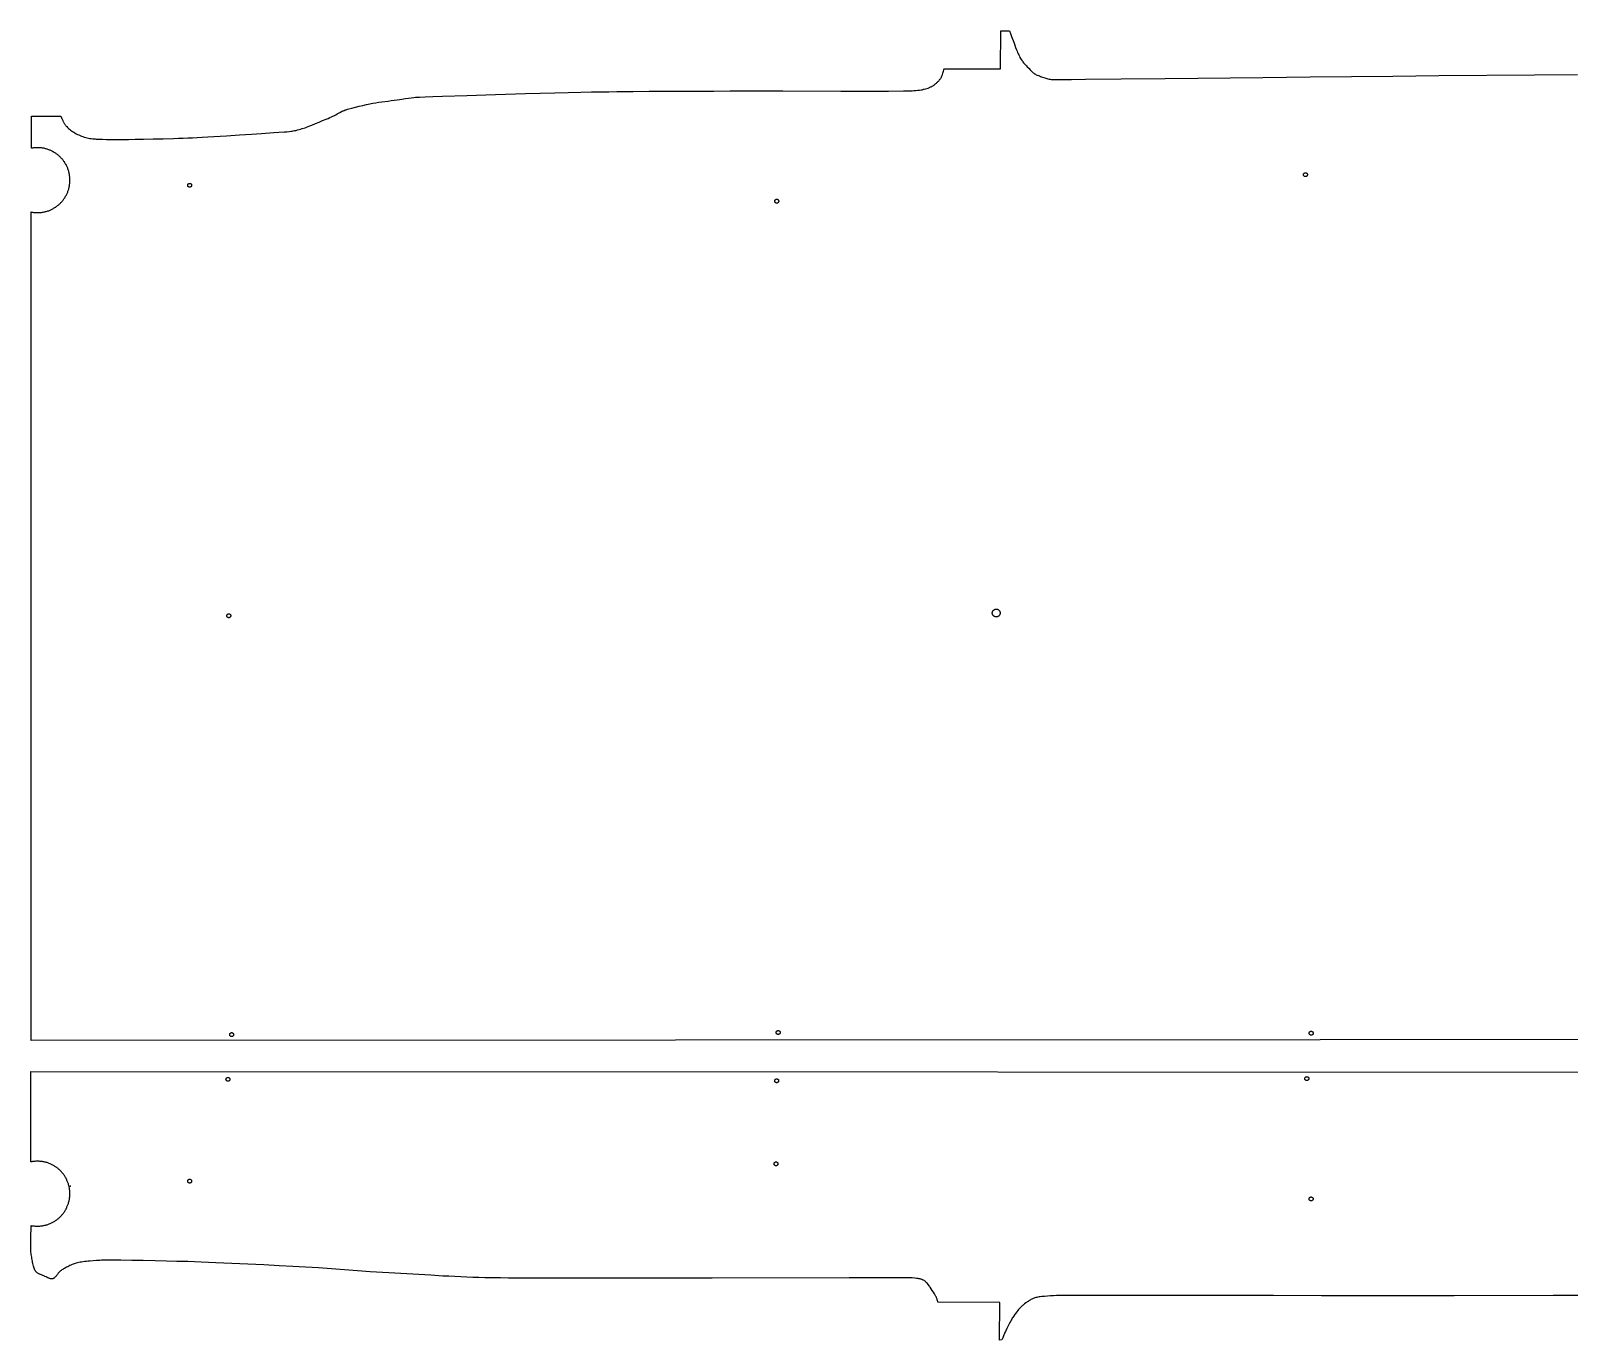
# Model space of a CAD drawing. Extents: x 631 to 4012, y 36 to 4601.
# Drawn here: x 922 to 2486, y 1334 to 2666 of the extents above; entities that cross this region are included whole.
import ezdxf

# ---------------------------------------------------------------- set-up
doc = ezdxf.new("R2010")
doc.units = 0
doc.layers.add('Default Layer', color=1, linetype='CONTINUOUS')

msp = doc.modelspace()

# ---------------------------------------------------------------- linework, layer by layer
at = {"layer": 'Default Layer'}
for points in [[(2888, 1640), (922.6, 1639.2), (922.6, 2057.4), (922.6, 2481.7), (922.6, 2481.7), (923.4, 2481.5), (924.2, 2481.4), (925, 2481.3), (925.8, 2481.2), (926.6, 2481.1), (927.4, 2481.1), (928.3, 2481), (929.1, 2481), (930, 2481), (930.8, 2481.1), (931.7, 2481.1), (932.5, 2481.2), (933.3, 2481.3), (934.1, 2481.4), (935, 2481.5), (935.8, 2481.7), (936.6, 2481.9), (937.4, 2482.1), (938.1, 2482.3), (938.9, 2482.5), (939.7, 2482.8), (940.5, 2483), (941.2, 2483.3), (942, 2483.6), (942.7, 2483.9), (943.4, 2484.3), (944.1, 2484.6), (944.8, 2485), (945.5, 2485.4), (946.2, 2485.8), (946.9, 2486.2), (947.6, 2486.7), (948.2, 2487.1), (948.9, 2487.6), (949.5, 2488.1), (950.1, 2488.6), (950.7, 2489.1), (951.3, 2489.6), (951.9, 2490.1), (952.4, 2490.7), (953, 2491.3), (953.5, 2491.8), (954.1, 2492.4), (954.6, 2493), (955.1, 2493.6), (955.6, 2494.3), (956, 2494.9), (956.5, 2495.6), (956.9, 2496.2), (957.3, 2496.9), (957.7, 2497.6), (958.1, 2498.3), (958.5, 2499), (958.9, 2499.7), (959.2, 2500.4), (959.5, 2501.2), (959.8, 2501.9), (960.1, 2502.7), (960.4, 2503.4), (960.6, 2504.2), (960.9, 2505), (961.1, 2505.8), (961.3, 2506.6), (961.4, 2507.4), (961.6, 2508.2), (961.7, 2509), (961.8, 2509.8), (961.9, 2510.6), (962, 2511.5), (962.1, 2512.3), (962.1, 2513.2), (962.1, 2514), (962.1, 2514.9), (962.1, 2515.7), (962, 2516.6), (961.9, 2517.4), (961.8, 2518.2), (961.7, 2519), (961.6, 2519.9), (961.4, 2520.7), (961.3, 2521.5), (961.1, 2522.3), (960.9, 2523.1), (960.6, 2523.8), (960.4, 2524.6), (960.1, 2525.4), (959.8, 2526.1), (959.5, 2526.9), (959.2, 2527.6), (958.9, 2528.3), (958.5, 2529), (958.1, 2529.8), (957.7, 2530.4), (957.3, 2531.1), (956.9, 2531.8), (956.5, 2532.5), (956, 2533.1), (955.6, 2533.8), (955.1, 2534.4), (954.6, 2535), (954.1, 2535.6), (953.5, 2536.2), (953, 2536.8), (952.4, 2537.4), (951.9, 2537.9), (951.3, 2538.4), (950.7, 2539), (950.1, 2539.5), (949.5, 2540), (948.9, 2540.5), (948.2, 2540.9), (947.6, 2541.4), (946.9, 2541.8), (946.2, 2542.2), (945.5, 2542.7), (944.8, 2543), (944.1, 2543.4), (943.4, 2543.8), (942.7, 2544.1), (942, 2544.4), (941.2, 2544.7), (940.5, 2545), (939.7, 2545.3), (938.9, 2545.5), (938.1, 2545.8), (937.4, 2546), (936.6, 2546.2), (935.8, 2546.4), (935, 2546.5), (934.1, 2546.6), (933.3, 2546.8), (932.5, 2546.9), (931.7, 2546.9), (930.8, 2547), (930, 2547), (929.1, 2547), (928.3, 2547), (927.5, 2547), (926.8, 2546.9), (926, 2546.9), (925.2, 2546.8), (924.4, 2546.7), (923.7, 2546.6), (922.9, 2546.4), (922.9, 2579), (952.8, 2579), (953.3, 2577.9), (953.8, 2576.8), (954.8, 2574.6), (955.3, 2573.5), (955.6, 2572.9), (955.8, 2572.4), (956.1, 2571.9), (956.5, 2571.4), (956.8, 2570.9), (957.1, 2570.4), (957.5, 2569.9), (957.9, 2569.4), (958.3, 2569), (958.8, 2568.5), (959.7, 2567.6), (960.6, 2566.7), (961.6, 2565.8), (962.7, 2565), (963.7, 2564.2), (964.8, 2563.5), (965.9, 2562.7), (967.1, 2562), (968.4, 2561.3), (969.7, 2560.6), (971.1, 2560), (972.5, 2559.4), (973.9, 2558.8), (975.3, 2558.3), (976.7, 2557.9), (978.1, 2557.5), (979.5, 2557.1), (980.9, 2556.8), (982.4, 2556.5), (983.8, 2556.3), (985.3, 2556.1), (986.7, 2555.9), (987.6, 2555.9), (988.7, 2555.8), (990.1, 2555.7), (991.6, 2555.7), (995.2, 2555.6), (999.4, 2555.5), (1003.8, 2555.5), (1008.2, 2555.5), (1016.5, 2555.5), (1021.5, 2555.5), (1028.4, 2555.6), (1036.9, 2555.8), (1046.6, 2555.9), (1056.8, 2556.2), (1067.2, 2556.5), (1072.4, 2556.6), (1077.3, 2556.8), (1082.1, 2557), (1086.6, 2557.1), (1091.3, 2557.4), (1096.6, 2557.6), (1102.4, 2558), (1108.5, 2558.3), (1121.3, 2559.1), (1134.3, 2560), (1146.5, 2560.8), (1156.9, 2561.5), (1169.3, 2562.4), (1174.6, 2562.8), (1180, 2563.1), (1182.6, 2563.3), (1185, 2563.6), (1187.2, 2563.8), (1188.1, 2563.9), (1188.9, 2564.1), (1190.5, 2564.4), (1192, 2564.7), (1193.5, 2565.1), (1195, 2565.5), (1196.6, 2566), (1198.1, 2566.4), (1201.1, 2567.4), (1202.6, 2568), (1204.3, 2568.6), (1206.1, 2569.3), (1207.9, 2570), (1211.6, 2571.6), (1215.3, 2573.1), (1219, 2574.6), (1222.7, 2576.1), (1224.6, 2576.9), (1226.3, 2577.7), (1228, 2578.4), (1229.5, 2579.1), (1230.3, 2579.5), (1231, 2579.8), (1232.4, 2580.6), (1233.8, 2581.4), (1235.2, 2582.2), (1236.6, 2583), (1238.1, 2583.7), (1238.8, 2584.1), (1239.5, 2584.4), (1240.3, 2584.7), (1241, 2585), (1241.9, 2585.4), (1242.9, 2585.7), (1244.2, 2586.1), (1245.6, 2586.5), (1248.8, 2587.4), (1252.4, 2588.3), (1256.1, 2589.2), (1259.9, 2590.1), (1263.6, 2590.9), (1266.9, 2591.6), (1268.4, 2591.9), (1270, 2592.2), (1273.1, 2592.8), (1276.2, 2593.2), (1279.3, 2593.7), (1285.6, 2594.5), (1288.7, 2595), (1291.8, 2595.4), (1294.7, 2595.8), (1297.5, 2596.2), (1303.2, 2597.1), (1306.1, 2597.5), (1308.9, 2597.9), (1311.8, 2598.2), (1313.2, 2598.3), (1314.6, 2598.5), (1315.7, 2598.5), (1317.5, 2598.6), (1323.1, 2598.8), (1331, 2599.1), (1340.9, 2599.5), (1365.6, 2600.2), (1394.6, 2601.1), (1425.2, 2602), (1455, 2602.8), (1468.7, 2603.1), (1481.3, 2603.4), (1492.4, 2603.7), (1501.6, 2603.9), (1509.8, 2604), (1518.1, 2604.1), (1526.3, 2604.2), (1534.5, 2604.3), (1550.9, 2604.5), (1567.4, 2604.5), (1600.3, 2604.7), (1616.7, 2604.7), (1633.1, 2604.8), (1658.3, 2604.8), (1686.8, 2604.8), (1745.8, 2604.7), (1772.3, 2604.7), (1794.2, 2604.7), (1809.6, 2604.8), (1814.1, 2604.8), (1815.5, 2604.8), (1816.3, 2604.8), (1818.1, 2605), (1820, 2605.1), (1822, 2605.3), (1823.9, 2605.4), (1825.8, 2605.7), (1827.5, 2605.9), (1828.3, 2606), (1829.1, 2606.2), (1829.9, 2606.4), (1830.5, 2606.5), (1831.8, 2606.9), (1833.1, 2607.3), (1834.4, 2607.7), (1835.7, 2608.2), (1836.3, 2608.5), (1836.9, 2608.8), (1837.5, 2609.1), (1838.1, 2609.4), (1838.7, 2609.7), (1839.2, 2610), (1839.8, 2610.4), (1840.4, 2610.7), (1840.9, 2611.1), (1841.4, 2611.5), (1841.9, 2611.9), (1842.4, 2612.4), (1843, 2612.8), (1843.4, 2613.2), (1843.9, 2613.7), (1844.4, 2614.2), (1844.9, 2614.7), (1845.3, 2615.2), (1845.7, 2615.7), (1846.1, 2616.2), (1846.5, 2616.7), (1846.9, 2617.2), (1847.3, 2617.7), (1847.6, 2618.2), (1847.9, 2618.7), (1848.2, 2619.3), (1848.5, 2619.8), (1848.7, 2620.4), (1848.9, 2620.9), (1849.1, 2621.5), (1849.5, 2622.7), (1849.9, 2623.8), (1850.2, 2625), (1850.6, 2626.2), (1851, 2627.4), (1908.2, 2627.3), (1908.5, 2665.9), (1917.3, 2666), (1918.3, 2663.2), (1919.3, 2660.2), (1921.5, 2654.2), (1922.5, 2651.3), (1923.4, 2648.8), (1924.2, 2646.7), (1924.6, 2645.8), (1924.9, 2645.1), (1925.4, 2643.9), (1926, 2642.6), (1926.6, 2641.4), (1927.2, 2640.1), (1927.8, 2638.9), (1928.5, 2637.7), (1929.2, 2636.6), (1929.9, 2635.5), (1930.3, 2635), (1930.7, 2634.4), (1931.5, 2633.4), (1932.4, 2632.3), (1933.3, 2631.3), (1934.3, 2630.3), (1935.2, 2629.4), (1936.7, 2627.8), (1938.1, 2626.3), (1938.8, 2625.6), (1939.5, 2624.8), (1940.2, 2624.1), (1941, 2623.5), (1941.4, 2623.2), (1941.8, 2622.9), (1942.2, 2622.6), (1942.6, 2622.3), (1943, 2622), (1943.5, 2621.8), (1943.9, 2621.5), (1944.4, 2621.3), (1945.4, 2620.8), (1946.5, 2620.4), (1947.6, 2620), (1948.6, 2619.6), (1950.8, 2618.9), (1953, 2618.2), (1954.1, 2617.8), (1955.2, 2617.5), (1956.3, 2617.2), (1957.4, 2616.9), (1958.6, 2616.7), (1959.7, 2616.5), (1960.6, 2616.5), (1962.5, 2616.5), (1969.5, 2616.5), (1980.3, 2616.5), (1994.4, 2616.7), (2030.8, 2617), (2075.3, 2617.5), (2174.7, 2618.6), (2222.7, 2619.1), (2264.9, 2619.5), (2306.7, 2619.9), (2353.7, 2620.3), (2450.9, 2621.1), (2494.7, 2621.5)], [(2515.3, 1379.7), (2470, 1379.7), (2369.1, 1379.6), (2320.3, 1379.6), (2277.3, 1379.6), (2234.3, 1379.6), (2185.6, 1379.7), (2084.8, 1379.8), (2039.5, 1379.8), (2002.1, 1379.9), (1987.5, 1379.8), (1976.1, 1379.8), (1968.4, 1379.8), (1966.1, 1379.7), (1964.9, 1379.7), (1962, 1379.6), (1959, 1379.4), (1955.9, 1379.2), (1952.8, 1378.9), (1951.4, 1378.8), (1949.9, 1378.6), (1948.5, 1378.5), (1947.2, 1378.3), (1946, 1378.1), (1944.9, 1377.8), (1943.9, 1377.6), (1943, 1377.3), (1942.2, 1377), (1941.4, 1376.7), (1940.6, 1376.4), (1939.8, 1376), (1939, 1375.6), (1938.2, 1375.2), (1937.5, 1374.7), (1936.7, 1374.3), (1936, 1373.8), (1935.3, 1373.3), (1934.5, 1372.8), (1933.8, 1372.3), (1932.4, 1371.2), (1931.1, 1370.1), (1930.4, 1369.5), (1929.8, 1368.9), (1929.1, 1368.2), (1928.4, 1367.6), (1927.8, 1366.9), (1927.1, 1366.2), (1926.5, 1365.4), (1925.8, 1364.7), (1924.6, 1363.1), (1923.3, 1361.6), (1922.2, 1360), (1921.1, 1358.4), (1920.5, 1357.5), (1919.9, 1356.6), (1919.4, 1355.6), (1918.8, 1354.6), (1918.2, 1353.5), (1917.6, 1352.4), (1916.5, 1350.3), (1915.5, 1348.1), (1914.5, 1346.2), (1913.1, 1343.2), (1912.6, 1342.2), (1912.1, 1341.1), (1911.2, 1338.9), (1910.3, 1336.7), (1909.3, 1334.6), (1907.1, 1334.3), (1907.5, 1372.6), (1844.5, 1373), (1844.3, 1373.6), (1844.1, 1374.2), (1843.7, 1375.5), (1843.6, 1376.1), (1843.4, 1376.8), (1843.1, 1377.4), (1842.9, 1378), (1842.4, 1378.8), (1841.7, 1380), (1840.8, 1381.6), (1839.8, 1383.3), (1838.7, 1385), (1837.7, 1386.6), (1836.7, 1388.1), (1836.2, 1388.7), (1835.9, 1389.2), (1834.4, 1391), (1833.7, 1391.9), (1832.9, 1392.7), (1832.5, 1393.1), (1832.1, 1393.5), (1831.7, 1393.9), (1831.3, 1394.3), (1830.8, 1394.6), (1830.4, 1395), (1829.9, 1395.3), (1829.4, 1395.5), (1828.9, 1395.8), (1828.3, 1396), (1827.7, 1396.2), (1827, 1396.4), (1826.4, 1396.6), (1825.7, 1396.7), (1824.9, 1396.9), (1824.2, 1397), (1822.7, 1397.2), (1821.1, 1397.4), (1818.2, 1397.7), (1816.7, 1397.7), (1813.1, 1397.7), (1800, 1397.7), (1780, 1397.7), (1754.2, 1397.7), (1614.8, 1397.5), (1538.6, 1397.4), (1502.8, 1397.4), (1469.9, 1397.4), (1441.1, 1397.4), (1417.4, 1397.5), (1407.8, 1397.5), (1399.9, 1397.6), (1393.8, 1397.6), (1389.8, 1397.7), (1383.7, 1397.8), (1377.6, 1398), (1371.5, 1398.2), (1365.4, 1398.5), (1359.3, 1398.7), (1353.2, 1399), (1347.1, 1399.3), (1341, 1399.6), (1328.8, 1400.3), (1316.6, 1401), (1292.2, 1402.4), (1286.1, 1402.8), (1279.9, 1403.2), (1273.6, 1403.6), (1267.2, 1404), (1254.3, 1404.9), (1241.2, 1405.9), (1228, 1406.8), (1214.8, 1407.8), (1208.2, 1408.2), (1201.7, 1408.6), (1195.1, 1409), (1188.6, 1409.4), (1174.7, 1410.1), (1159.3, 1410.9), (1143.1, 1411.7), (1126.6, 1412.4), (1110.5, 1413.1), (1095.4, 1413.7), (1082, 1414.2), (1076.1, 1414.4), (1070.9, 1414.5), (1060.3, 1414.8), (1048.7, 1415.1), (1036.7, 1415.3), (1024.9, 1415.5), (1014, 1415.6), (1009, 1415.6), (1004.5, 1415.7), (1000.5, 1415.7), (997.1, 1415.6), (994.3, 1415.6), (992.4, 1415.5), (989.1, 1415.3), (985.7, 1415.1), (982.3, 1414.8), (980.5, 1414.6), (978.8, 1414.4), (977.2, 1414.2), (975.5, 1414), (974, 1413.8), (972.5, 1413.6), (971.1, 1413.3), (969.7, 1413), (968.5, 1412.7), (967.4, 1412.4), (966.4, 1412.1), (965.3, 1411.7), (964.2, 1411.2), (963.1, 1410.7), (962, 1410.2), (960.9, 1409.7), (959.8, 1409.1), (958.7, 1408.6), (957.7, 1408), (956.7, 1407.4), (955.7, 1406.9), (954.8, 1406.3), (954, 1405.8), (953.3, 1405.3), (952.6, 1404.8), (952, 1404.4), (951.8, 1404.2), (951.5, 1404), (951, 1403.5), (950.6, 1403), (950.1, 1402.5), (949.7, 1401.9), (949.3, 1401.3), (948.5, 1400.2), (948.1, 1399.6), (947.7, 1399.1), (947.2, 1398.6), (946.8, 1398.1), (946.5, 1397.9), (946.3, 1397.7), (946.1, 1397.5), (945.8, 1397.4), (945.6, 1397.2), (945.3, 1397.1), (945, 1397), (944.7, 1396.9), (944.4, 1396.8), (944.2, 1396.8), (943.9, 1396.8), (943.6, 1396.8), (943, 1396.8), (942.4, 1396.8), (941.8, 1397), (941.3, 1397.1), (940.7, 1397.3), (940.1, 1397.6), (939.5, 1397.8), (939, 1398.1), (937.8, 1398.7), (936.7, 1399.2), (936.2, 1399.5), (935.6, 1399.8), (934.5, 1400.2), (933.3, 1400.7), (932.2, 1401.1), (931.6, 1401.4), (931, 1401.6), (930.5, 1401.9), (929.9, 1402.2), (929.4, 1402.5), (928.9, 1402.8), (928.4, 1403.2), (928, 1403.6), (927.6, 1404), (927.2, 1404.4), (927, 1404.7), (926.8, 1405), (926.6, 1405.3), (926.5, 1405.7), (926.1, 1406.5), (925.8, 1407.5), (925.4, 1408.5), (925.1, 1409.7), (924.8, 1410.9), (924.5, 1412.2), (924.2, 1413.5), (923.9, 1414.8), (923.6, 1416.2), (923.4, 1417.5), (923.2, 1418.9), (923, 1420.2), (922.8, 1421.4), (922.6, 1422.6), (922.5, 1423.8), (922.4, 1425.1), (922.3, 1426.5), (922.3, 1428), (922.3, 1429.5), (922.3, 1431.2), (922.3, 1434.6), (922.5, 1442.3), (922.6, 1446.6), (922.6, 1448.7), (922.6, 1451), (922.6, 1451), (923.4, 1450.8), (924.2, 1450.7), (925, 1450.6), (925.8, 1450.5), (926.6, 1450.4), (927.4, 1450.4), (928.2, 1450.3), (929, 1450.3), (929.9, 1450.3), (930.7, 1450.4), (931.6, 1450.4), (932.4, 1450.5), (933.2, 1450.6), (934.1, 1450.7), (934.9, 1450.9), (935.7, 1451), (936.5, 1451.2), (937.3, 1451.4), (938.1, 1451.6), (938.8, 1451.8), (939.6, 1452.1), (940.4, 1452.3), (941.1, 1452.6), (941.9, 1452.9), (942.6, 1453.3), (943.3, 1453.6), (944.1, 1453.9), (944.8, 1454.3), (945.5, 1454.7), (946.1, 1455.1), (946.8, 1455.5), (947.5, 1456), (948.1, 1456.4), (948.8, 1456.9), (949.4, 1457.4), (950, 1457.9), (950.6, 1458.4), (951.2, 1458.9), (951.8, 1459.5), (952.4, 1460), (952.9, 1460.6), (953.5, 1461.2), (954, 1461.7), (954.5, 1462.3), (955, 1463), (955.5, 1463.6), (955.9, 1464.2), (956.4, 1464.9), (956.8, 1465.6), (957.3, 1466.2), (957.7, 1466.9), (958.1, 1467.6), (958.4, 1468.3), (958.8, 1469), (959.1, 1469.8), (959.4, 1470.5), (959.7, 1471.2), (960, 1472), (960.3, 1472.8), (960.6, 1473.5), (960.8, 1474.3), (961, 1475.1), (961.2, 1475.9), (961.4, 1476.7), (961.5, 1477.5), (961.7, 1478.3), (961.8, 1479.1), (961.9, 1480), (961.9, 1480.8), (962, 1481.6), (962, 1482.5), (962, 1483.3), (962, 1484.2), (962, 1485), (961.9, 1485.9), (961.9, 1486.7), (961.8, 1487.5), (961.7, 1488.4), (961.5, 1489.2), (961.4, 1490), (961.2, 1490.8), (961, 1491.6), (960.8, 1492.4), (960.6, 1493.2), (960.3, 1493.9), (960, 1494.7), (959.7, 1495.4), (959.4, 1496.2), (959.1, 1496.9), (958.8, 1497.6), (958.4, 1498.4), (958.1, 1499.1), (957.7, 1499.8), (957.3, 1500.5), (956.8, 1501.1), (956.4, 1501.8), (955.9, 1502.4), (955.5, 1503.1), (955, 1503.7), (954.5, 1504.3), (954, 1504.9), (953.5, 1505.5), (952.9, 1506.1), (952.4, 1506.7), (951.8, 1507.2), (951.2, 1507.8), (950.6, 1508.3), (950, 1508.8), (949.4, 1509.3), (948.8, 1509.8), (948.1, 1510.3), (947.5, 1510.7), (946.8, 1511.1), (946.1, 1511.6), (945.5, 1512), (944.8, 1512.4), (944.1, 1512.7), (943.3, 1513.1), (942.6, 1513.4), (941.9, 1513.7), (941.1, 1514.1), (940.4, 1514.3), (939.6, 1514.6), (938.8, 1514.9), (938.1, 1515.1), (937.3, 1515.3), (936.5, 1515.5), (935.7, 1515.7), (934.9, 1515.8), (934.1, 1516), (933.2, 1516.1), (932.4, 1516.2), (931.6, 1516.2), (930.7, 1516.3), (929.9, 1516.3), (929, 1516.3), (928.2, 1516.3), (927.4, 1516.3), (926.5, 1516.2), (925.7, 1516.2), (924.9, 1516.1), (924.1, 1516), (923.3, 1515.8), (922.5, 1515.7), (922.5, 1607.7), (2887.9, 1606.8)], [(962, 1491.2), (962.5, 1490.9), (962, 1490.6)]]:
    msp.add_lwpolyline(points, dxfattribs=at)
for points in [[(2220, 2519.6), (2220, 2519.4), (2220, 2519.2), (2219.9, 2519), (2219.9, 2518.8), (2219.8, 2518.7), (2219.7, 2518.5), (2219.6, 2518.3), (2219.4, 2518.2), (2219.3, 2518.1), (2219.1, 2517.9), (2219, 2517.8), (2218.8, 2517.8), (2218.6, 2517.7), (2218.4, 2517.6), (2218.2, 2517.6), (2218, 2517.6), (2217.8, 2517.6), (2217.6, 2517.6), (2217.4, 2517.7), (2217.2, 2517.8), (2217.1, 2517.8), (2216.9, 2517.9), (2216.7, 2518.1), (2216.6, 2518.2), (2216.5, 2518.3), (2216.3, 2518.5), (2216.2, 2518.7), (2216.2, 2518.8), (2216.1, 2519), (2216, 2519.2), (2216, 2519.4), (2216, 2519.6), (2216, 2519.8), (2216, 2520), (2216.1, 2520.2), (2216.2, 2520.4), (2216.2, 2520.6), (2216.3, 2520.7), (2216.5, 2520.9), (2216.6, 2521), (2216.7, 2521.1), (2216.9, 2521.3), (2217.1, 2521.4), (2217.2, 2521.4), (2217.4, 2521.5), (2217.6, 2521.6), (2217.8, 2521.6), (2218, 2521.6), (2218.2, 2521.6), (2218.4, 2521.6), (2218.6, 2521.5), (2218.8, 2521.4), (2219, 2521.4), (2219.1, 2521.3), (2219.3, 2521.1), (2219.4, 2521), (2219.6, 2520.9), (2219.7, 2520.7), (2219.8, 2520.6), (2219.9, 2520.4), (2219.9, 2520.2), (2220, 2520), (2220, 2519.8), (2220, 2519.6)], [(1085.8, 2508.8), (1085.8, 2508.6), (1085.7, 2508.4), (1085.7, 2508.2), (1085.6, 2508), (1085.5, 2507.9), (1085.4, 2507.7), (1085.3, 2507.6), (1085.2, 2507.4), (1085.1, 2507.3), (1084.9, 2507.2), (1084.7, 2507.1), (1084.6, 2507), (1084.4, 2506.9), (1084.2, 2506.9), (1084, 2506.8), (1083.8, 2506.8), (1083.6, 2506.8), (1083.4, 2506.9), (1083.2, 2506.9), (1083, 2507), (1082.8, 2507.1), (1082.7, 2507.2), (1082.5, 2507.3), (1082.4, 2507.4), (1082.2, 2507.6), (1082.1, 2507.7), (1082, 2507.9), (1081.9, 2508), (1081.9, 2508.2), (1081.8, 2508.4), (1081.8, 2508.6), (1081.8, 2508.8), (1081.8, 2509), (1081.8, 2509.2), (1081.9, 2509.4), (1081.9, 2509.6), (1082, 2509.8), (1082.1, 2509.9), (1082.2, 2510.1), (1082.4, 2510.2), (1082.5, 2510.4), (1082.7, 2510.5), (1082.8, 2510.6), (1083, 2510.7), (1083.2, 2510.7), (1083.4, 2510.8), (1083.6, 2510.8), (1083.8, 2510.8), (1084, 2510.8), (1084.2, 2510.8), (1084.4, 2510.7), (1084.6, 2510.7), (1084.7, 2510.6), (1084.9, 2510.5), (1085.1, 2510.4), (1085.2, 2510.2), (1085.3, 2510.1), (1085.4, 2509.9), (1085.5, 2509.8), (1085.6, 2509.6), (1085.7, 2509.4), (1085.7, 2509.2), (1085.8, 2509), (1085.8, 2508.8)], [(1682.6, 2492.7), (1682.6, 2492.5), (1682.6, 2492.3), (1682.5, 2492.1), (1682.4, 2491.9), (1682.4, 2491.7), (1682.3, 2491.5), (1682.1, 2491.4), (1682, 2491.2), (1681.9, 2491.1), (1681.7, 2491), (1681.6, 2490.9), (1681.4, 2490.8), (1681.2, 2490.8), (1681, 2490.7), (1680.8, 2490.7), (1680.6, 2490.7), (1680.4, 2490.7), (1680.2, 2490.7), (1680, 2490.8), (1679.8, 2490.8), (1679.7, 2490.9), (1679.5, 2491), (1679.3, 2491.1), (1679.2, 2491.2), (1679.1, 2491.4), (1678.9, 2491.5), (1678.8, 2491.7), (1678.8, 2491.9), (1678.7, 2492.1), (1678.6, 2492.3), (1678.6, 2492.5), (1678.6, 2492.7), (1678.6, 2492.9), (1678.6, 2493.1), (1678.7, 2493.3), (1678.8, 2493.4), (1678.8, 2493.6), (1678.9, 2493.8), (1679.1, 2493.9), (1679.2, 2494.1), (1679.3, 2494.2), (1679.5, 2494.3), (1679.7, 2494.4), (1679.8, 2494.5), (1680, 2494.6), (1680.2, 2494.6), (1680.4, 2494.7), (1680.6, 2494.7), (1680.8, 2494.7), (1681, 2494.6), (1681.2, 2494.6), (1681.4, 2494.5), (1681.6, 2494.4), (1681.7, 2494.3), (1681.9, 2494.2), (1682, 2494.1), (1682.1, 2493.9), (1682.3, 2493.8), (1682.4, 2493.6), (1682.4, 2493.4), (1682.5, 2493.3), (1682.6, 2493.1), (1682.6, 2492.9), (1682.6, 2492.7)], [(1125.5, 2071.1), (1125.5, 2070.8), (1125.5, 2070.6), (1125.4, 2070.5), (1125.4, 2070.3), (1125.3, 2070.1), (1125.2, 2069.9), (1125.1, 2069.8), (1125, 2069.6), (1124.8, 2069.5), (1124.7, 2069.4), (1124.5, 2069.3), (1124.3, 2069.2), (1124.1, 2069.1), (1123.9, 2069.1), (1123.7, 2069.1), (1123.5, 2069.1), (1123.3, 2069.1), (1123.1, 2069.1), (1122.9, 2069.1), (1122.8, 2069.2), (1122.6, 2069.3), (1122.4, 2069.4), (1122.3, 2069.5), (1122.1, 2069.6), (1122, 2069.8), (1121.9, 2069.9), (1121.8, 2070.1), (1121.7, 2070.3), (1121.6, 2070.5), (1121.6, 2070.6), (1121.5, 2070.8), (1121.5, 2071.1), (1121.5, 2071.3), (1121.6, 2071.5), (1121.6, 2071.6), (1121.7, 2071.8), (1121.8, 2072), (1121.9, 2072.2), (1122, 2072.3), (1122.1, 2072.5), (1122.3, 2072.6), (1122.4, 2072.7), (1122.6, 2072.8), (1122.8, 2072.9), (1122.9, 2073), (1123.1, 2073), (1123.3, 2073), (1123.5, 2073.1), (1123.7, 2073), (1123.9, 2073), (1124.1, 2073), (1124.3, 2072.9), (1124.5, 2072.8), (1124.7, 2072.7), (1124.8, 2072.6), (1125, 2072.5), (1125.1, 2072.3), (1125.2, 2072.2), (1125.3, 2072), (1125.4, 2071.8), (1125.4, 2071.6), (1125.5, 2071.5), (1125.5, 2071.3), (1125.5, 2071.1)], [(1907.7, 2073.9), (1907.7, 2073.4), (1907.6, 2073), (1907.5, 2072.7), (1907.4, 2072.3), (1907.2, 2071.9), (1907, 2071.6), (1906.8, 2071.3), (1906.5, 2071), (1906.3, 2070.8), (1905.9, 2070.5), (1905.6, 2070.3), (1905.3, 2070.2), (1904.9, 2070), (1904.5, 2069.9), (1904.1, 2069.9), (1903.7, 2069.9), (1903.3, 2069.9), (1902.9, 2069.9), (1902.5, 2070), (1902.2, 2070.2), (1901.8, 2070.3), (1901.5, 2070.5), (1901.2, 2070.8), (1900.9, 2071), (1900.6, 2071.3), (1900.4, 2071.6), (1900.2, 2071.9), (1900, 2072.3), (1899.9, 2072.7), (1899.8, 2073), (1899.7, 2073.4), (1899.7, 2073.9), (1899.7, 2074.3), (1899.8, 2074.7), (1899.9, 2075), (1900, 2075.4), (1900.2, 2075.8), (1900.4, 2076.1), (1900.6, 2076.4), (1900.9, 2076.7), (1901.2, 2076.9), (1901.5, 2077.2), (1901.8, 2077.4), (1902.2, 2077.5), (1902.5, 2077.7), (1902.9, 2077.8), (1903.3, 2077.8), (1903.7, 2077.9), (1904.1, 2077.8), (1904.5, 2077.8), (1904.9, 2077.7), (1905.3, 2077.5), (1905.6, 2077.4), (1905.9, 2077.2), (1906.3, 2076.9), (1906.5, 2076.7), (1906.8, 2076.4), (1907, 2076.1), (1907.2, 2075.8), (1907.4, 2075.4), (1907.5, 2075), (1907.6, 2074.7), (1907.7, 2074.3), (1907.7, 2073.9)], [(1128.5, 1645.1), (1128.4, 1644.9), (1128.4, 1644.7), (1128.4, 1644.5), (1128.3, 1644.3), (1128.2, 1644.1), (1128.1, 1644), (1128, 1643.8), (1127.9, 1643.7), (1127.7, 1643.5), (1127.6, 1643.4), (1127.4, 1643.3), (1127.2, 1643.2), (1127, 1643.2), (1126.9, 1643.1), (1126.7, 1643.1), (1126.5, 1643.1), (1126.2, 1643.1), (1126, 1643.1), (1125.9, 1643.2), (1125.7, 1643.2), (1125.5, 1643.3), (1125.3, 1643.4), (1125.2, 1643.5), (1125, 1643.7), (1124.9, 1643.8), (1124.8, 1644), (1124.7, 1644.1), (1124.6, 1644.3), (1124.5, 1644.5), (1124.5, 1644.7), (1124.5, 1644.9), (1124.5, 1645.1), (1124.5, 1645.3), (1124.5, 1645.5), (1124.5, 1645.7), (1124.6, 1645.8), (1124.7, 1646), (1124.8, 1646.2), (1124.9, 1646.3), (1125, 1646.5), (1125.2, 1646.6), (1125.3, 1646.7), (1125.5, 1646.8), (1125.7, 1646.9), (1125.9, 1647), (1126, 1647), (1126.2, 1647.1), (1126.5, 1647.1), (1126.7, 1647.1), (1126.9, 1647), (1127, 1647), (1127.2, 1646.9), (1127.4, 1646.8), (1127.6, 1646.7), (1127.7, 1646.6), (1127.9, 1646.5), (1128, 1646.3), (1128.1, 1646.2), (1128.2, 1646), (1128.3, 1645.8), (1128.4, 1645.7), (1128.4, 1645.5), (1128.4, 1645.3), (1128.5, 1645.1)], [(1684.1, 1647.3), (1684, 1647.1), (1684, 1646.9), (1684, 1646.7), (1683.9, 1646.5), (1683.8, 1646.3), (1683.7, 1646.1), (1683.6, 1646), (1683.5, 1645.8), (1683.3, 1645.7), (1683.2, 1645.6), (1683, 1645.5), (1682.8, 1645.4), (1682.7, 1645.3), (1682.5, 1645.3), (1682.3, 1645.3), (1682.1, 1645.3), (1681.9, 1645.3), (1681.7, 1645.3), (1681.5, 1645.3), (1681.3, 1645.4), (1681.1, 1645.5), (1680.9, 1645.6), (1680.8, 1645.7), (1680.6, 1645.8), (1680.5, 1646), (1680.4, 1646.1), (1680.3, 1646.3), (1680.2, 1646.5), (1680.1, 1646.7), (1680.1, 1646.9), (1680.1, 1647.1), (1680.1, 1647.3), (1680.1, 1647.5), (1680.1, 1647.7), (1680.1, 1647.9), (1680.2, 1648), (1680.3, 1648.2), (1680.4, 1648.4), (1680.5, 1648.5), (1680.6, 1648.7), (1680.8, 1648.8), (1680.9, 1648.9), (1681.1, 1649), (1681.3, 1649.1), (1681.5, 1649.2), (1681.7, 1649.2), (1681.9, 1649.2), (1682.1, 1649.3), (1682.3, 1649.2), (1682.5, 1649.2), (1682.7, 1649.2), (1682.8, 1649.1), (1683, 1649), (1683.2, 1648.9), (1683.3, 1648.8), (1683.5, 1648.7), (1683.6, 1648.5), (1683.7, 1648.4), (1683.8, 1648.2), (1683.9, 1648), (1684, 1647.9), (1684, 1647.7), (1684, 1647.5), (1684.1, 1647.3)], [(2225.8, 1646.5), (2225.8, 1646.3), (2225.8, 1646.1), (2225.7, 1645.9), (2225.7, 1645.7), (2225.6, 1645.6), (2225.5, 1645.4), (2225.4, 1645.3), (2225.2, 1645.1), (2225.1, 1645), (2225, 1644.9), (2224.8, 1644.8), (2224.6, 1644.7), (2224.4, 1644.6), (2224.2, 1644.6), (2224, 1644.5), (2223.8, 1644.5), (2223.6, 1644.5), (2223.4, 1644.6), (2223.2, 1644.6), (2223.1, 1644.7), (2222.9, 1644.8), (2222.7, 1644.9), (2222.6, 1645), (2222.4, 1645.1), (2222.3, 1645.3), (2222.2, 1645.4), (2222.1, 1645.6), (2222, 1645.7), (2221.9, 1645.9), (2221.9, 1646.1), (2221.8, 1646.3), (2221.8, 1646.5), (2221.8, 1646.7), (2221.9, 1646.9), (2221.9, 1647.1), (2222, 1647.3), (2222.1, 1647.5), (2222.2, 1647.6), (2222.3, 1647.8), (2222.4, 1647.9), (2222.6, 1648.1), (2222.7, 1648.2), (2222.9, 1648.3), (2223.1, 1648.4), (2223.2, 1648.4), (2223.4, 1648.5), (2223.6, 1648.5), (2223.8, 1648.5), (2224, 1648.5), (2224.2, 1648.5), (2224.4, 1648.4), (2224.6, 1648.4), (2224.8, 1648.3), (2225, 1648.2), (2225.1, 1648.1), (2225.2, 1647.9), (2225.4, 1647.8), (2225.5, 1647.6), (2225.6, 1647.5), (2225.7, 1647.3), (2225.7, 1647.1), (2225.8, 1646.9), (2225.8, 1646.7), (2225.8, 1646.5)], [(1124.7, 1599.6), (1124.7, 1599.4), (1124.7, 1599.2), (1124.6, 1599), (1124.6, 1598.9), (1124.5, 1598.7), (1124.4, 1598.5), (1124.3, 1598.4), (1124.1, 1598.2), (1124, 1598.1), (1123.9, 1598), (1123.7, 1597.9), (1123.5, 1597.8), (1123.3, 1597.7), (1123.1, 1597.7), (1122.9, 1597.6), (1122.7, 1597.6), (1122.5, 1597.6), (1122.3, 1597.7), (1122.1, 1597.7), (1122, 1597.8), (1121.8, 1597.9), (1121.6, 1598), (1121.5, 1598.1), (1121.3, 1598.2), (1121.2, 1598.4), (1121.1, 1598.5), (1121, 1598.7), (1120.9, 1598.9), (1120.8, 1599), (1120.8, 1599.2), (1120.7, 1599.4), (1120.7, 1599.6), (1120.7, 1599.8), (1120.8, 1600), (1120.8, 1600.2), (1120.9, 1600.4), (1121, 1600.6), (1121.1, 1600.7), (1121.2, 1600.9), (1121.3, 1601), (1121.5, 1601.2), (1121.6, 1601.3), (1121.8, 1601.4), (1122, 1601.5), (1122.1, 1601.5), (1122.3, 1601.6), (1122.5, 1601.6), (1122.7, 1601.6), (1122.9, 1601.6), (1123.1, 1601.6), (1123.3, 1601.5), (1123.5, 1601.5), (1123.7, 1601.4), (1123.9, 1601.3), (1124, 1601.2), (1124.1, 1601), (1124.3, 1600.9), (1124.4, 1600.7), (1124.5, 1600.6), (1124.6, 1600.4), (1124.6, 1600.2), (1124.7, 1600), (1124.7, 1599.8), (1124.7, 1599.6)], [(1682.5, 1598.2), (1682.5, 1598), (1682.5, 1597.8), (1682.4, 1597.6), (1682.4, 1597.4), (1682.3, 1597.2), (1682.2, 1597.1), (1682.1, 1596.9), (1681.9, 1596.8), (1681.8, 1596.6), (1681.6, 1596.5), (1681.5, 1596.4), (1681.3, 1596.3), (1681.1, 1596.3), (1680.9, 1596.2), (1680.7, 1596.2), (1680.5, 1596.2), (1680.3, 1596.2), (1680.1, 1596.2), (1679.9, 1596.3), (1679.7, 1596.3), (1679.6, 1596.4), (1679.4, 1596.5), (1679.3, 1596.6), (1679.1, 1596.8), (1679, 1596.9), (1678.9, 1597.1), (1678.8, 1597.2), (1678.7, 1597.4), (1678.6, 1597.6), (1678.6, 1597.8), (1678.5, 1598), (1678.5, 1598.2), (1678.5, 1598.4), (1678.6, 1598.6), (1678.6, 1598.8), (1678.7, 1599), (1678.8, 1599.1), (1678.9, 1599.3), (1679, 1599.4), (1679.1, 1599.6), (1679.3, 1599.7), (1679.4, 1599.8), (1679.6, 1599.9), (1679.7, 1600), (1679.9, 1600.1), (1680.1, 1600.1), (1680.3, 1600.2), (1680.5, 1600.2), (1680.7, 1600.2), (1680.9, 1600.1), (1681.1, 1600.1), (1681.3, 1600), (1681.5, 1599.9), (1681.6, 1599.8), (1681.8, 1599.7), (1681.9, 1599.6), (1682.1, 1599.4), (1682.2, 1599.3), (1682.3, 1599.1), (1682.4, 1599), (1682.4, 1598.8), (1682.5, 1598.6), (1682.5, 1598.4), (1682.5, 1598.2)], [(2221.4, 1600.4), (2221.4, 1600.2), (2221.3, 1600), (2221.3, 1599.8), (2221.2, 1599.6), (2221.1, 1599.4), (2221, 1599.2), (2220.9, 1599.1), (2220.8, 1598.9), (2220.7, 1598.8), (2220.5, 1598.7), (2220.3, 1598.6), (2220.2, 1598.5), (2220, 1598.4), (2219.8, 1598.4), (2219.6, 1598.4), (2219.4, 1598.4), (2219.2, 1598.4), (2219, 1598.4), (2218.8, 1598.4), (2218.6, 1598.5), (2218.4, 1598.6), (2218.3, 1598.7), (2218.1, 1598.8), (2218, 1598.9), (2217.8, 1599.1), (2217.7, 1599.2), (2217.6, 1599.4), (2217.5, 1599.6), (2217.5, 1599.8), (2217.4, 1600), (2217.4, 1600.2), (2217.4, 1600.4), (2217.4, 1600.6), (2217.4, 1600.8), (2217.5, 1601), (2217.5, 1601.1), (2217.6, 1601.3), (2217.7, 1601.5), (2217.8, 1601.6), (2218, 1601.8), (2218.1, 1601.9), (2218.3, 1602), (2218.4, 1602.1), (2218.6, 1602.2), (2218.8, 1602.3), (2219, 1602.3), (2219.2, 1602.3), (2219.4, 1602.4), (2219.6, 1602.3), (2219.8, 1602.3), (2220, 1602.3), (2220.2, 1602.2), (2220.3, 1602.1), (2220.5, 1602), (2220.7, 1601.9), (2220.8, 1601.8), (2220.9, 1601.6), (2221, 1601.5), (2221.1, 1601.3), (2221.2, 1601.1), (2221.3, 1601), (2221.3, 1600.8), (2221.4, 1600.6), (2221.4, 1600.4)], [(1681.8, 1513.7), (1681.8, 1513.5), (1681.8, 1513.3), (1681.7, 1513.1), (1681.6, 1512.9), (1681.6, 1512.8), (1681.5, 1512.6), (1681.3, 1512.4), (1681.2, 1512.3), (1681.1, 1512.2), (1680.9, 1512), (1680.8, 1511.9), (1680.6, 1511.9), (1680.4, 1511.8), (1680.2, 1511.7), (1680, 1511.7), (1679.8, 1511.7), (1679.6, 1511.7), (1679.4, 1511.7), (1679.2, 1511.8), (1679, 1511.9), (1678.8, 1511.9), (1678.7, 1512), (1678.5, 1512.2), (1678.4, 1512.3), (1678.3, 1512.4), (1678.1, 1512.6), (1678, 1512.8), (1678, 1512.9), (1677.9, 1513.1), (1677.8, 1513.3), (1677.8, 1513.5), (1677.8, 1513.7), (1677.8, 1513.9), (1677.8, 1514.1), (1677.9, 1514.3), (1678, 1514.5), (1678, 1514.7), (1678.1, 1514.8), (1678.3, 1515), (1678.4, 1515.1), (1678.5, 1515.2), (1678.7, 1515.4), (1678.8, 1515.5), (1679, 1515.5), (1679.2, 1515.6), (1679.4, 1515.7), (1679.6, 1515.7), (1679.8, 1515.7), (1680, 1515.7), (1680.2, 1515.7), (1680.4, 1515.6), (1680.6, 1515.5), (1680.8, 1515.5), (1680.9, 1515.4), (1681.1, 1515.2), (1681.2, 1515.1), (1681.3, 1515), (1681.5, 1514.8), (1681.6, 1514.7), (1681.6, 1514.5), (1681.7, 1514.3), (1681.8, 1514.1), (1681.8, 1513.9), (1681.8, 1513.7)], [(1085.8, 1496.1), (1085.8, 1495.9), (1085.8, 1495.7), (1085.8, 1495.5), (1085.7, 1495.3), (1085.6, 1495.1), (1085.5, 1495), (1085.4, 1494.8), (1085.3, 1494.7), (1085.1, 1494.5), (1085, 1494.4), (1084.8, 1494.3), (1084.6, 1494.2), (1084.4, 1494.2), (1084.3, 1494.1), (1084.1, 1494.1), (1083.8, 1494.1), (1083.6, 1494.1), (1083.4, 1494.1), (1083.3, 1494.2), (1083.1, 1494.2), (1082.9, 1494.3), (1082.7, 1494.4), (1082.6, 1494.5), (1082.4, 1494.7), (1082.3, 1494.8), (1082.2, 1495), (1082.1, 1495.1), (1082, 1495.3), (1081.9, 1495.5), (1081.9, 1495.7), (1081.9, 1495.9), (1081.8, 1496.1), (1081.9, 1496.3), (1081.9, 1496.5), (1081.9, 1496.7), (1082, 1496.9), (1082.1, 1497), (1082.2, 1497.2), (1082.3, 1497.4), (1082.4, 1497.5), (1082.6, 1497.6), (1082.7, 1497.7), (1082.9, 1497.8), (1083.1, 1497.9), (1083.3, 1498), (1083.4, 1498), (1083.6, 1498.1), (1083.8, 1498.1), (1084.1, 1498.1), (1084.3, 1498), (1084.4, 1498), (1084.6, 1497.9), (1084.8, 1497.8), (1085, 1497.7), (1085.1, 1497.6), (1085.3, 1497.5), (1085.4, 1497.4), (1085.5, 1497.2), (1085.6, 1497), (1085.7, 1496.9), (1085.8, 1496.7), (1085.8, 1496.5), (1085.8, 1496.3), (1085.8, 1496.1)], [(2225.8, 1478), (2225.7, 1477.8), (2225.7, 1477.6), (2225.7, 1477.4), (2225.6, 1477.2), (2225.5, 1477.1), (2225.4, 1476.9), (2225.3, 1476.8), (2225.2, 1476.6), (2225, 1476.5), (2224.9, 1476.4), (2224.7, 1476.3), (2224.5, 1476.2), (2224.3, 1476.1), (2224.2, 1476.1), (2224, 1476), (2223.8, 1476), (2223.6, 1476), (2223.4, 1476.1), (2223.2, 1476.1), (2223, 1476.2), (2222.8, 1476.3), (2222.6, 1476.4), (2222.5, 1476.5), (2222.3, 1476.6), (2222.2, 1476.8), (2222.1, 1476.9), (2222, 1477.1), (2221.9, 1477.2), (2221.8, 1477.4), (2221.8, 1477.6), (2221.8, 1477.8), (2221.8, 1478), (2221.8, 1478.2), (2221.8, 1478.4), (2221.8, 1478.6), (2221.9, 1478.8), (2222, 1479), (2222.1, 1479.1), (2222.2, 1479.3), (2222.3, 1479.4), (2222.5, 1479.6), (2222.6, 1479.7), (2222.8, 1479.8), (2223, 1479.9), (2223.2, 1479.9), (2223.4, 1480), (2223.6, 1480), (2223.8, 1480), (2224, 1480), (2224.2, 1480), (2224.3, 1479.9), (2224.5, 1479.9), (2224.7, 1479.8), (2224.9, 1479.7), (2225, 1479.6), (2225.2, 1479.4), (2225.3, 1479.3), (2225.4, 1479.1), (2225.5, 1479), (2225.6, 1478.8), (2225.7, 1478.6), (2225.7, 1478.4), (2225.7, 1478.2), (2225.8, 1478)]]:
    msp.add_lwpolyline(points, close=True, dxfattribs=at)

doc.saveas('drawing.dxf')
